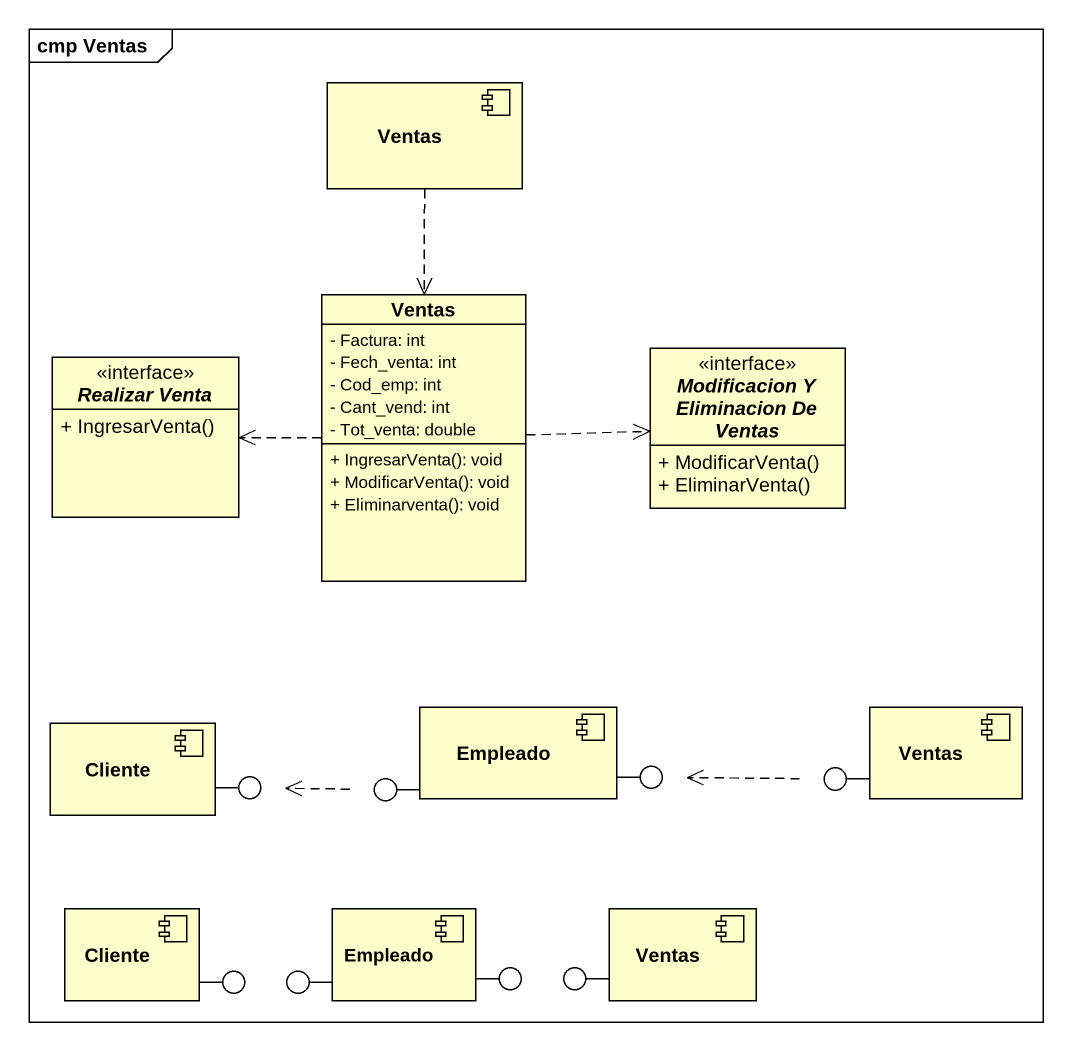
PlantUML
@startuml
mainframe cmp Ventas
allowmixing
hide circle
hide empty members
skinparam classAttributeIconSize 0
component Ventas
class "Ventas" as Ventas_2 {
  - Factura: int
  - Fech_venta: int
  - Cod_emp: int
  - Cant_vend: int
  - Tot_venta: double
  + IngresarVenta(): void
  + ModificarVenta(): void
  + Eliminarventa(): void
}
interface "Realizar Venta" as Realizar_Venta {
  {field} + IngresarVenta()
}
interface "Modificacion Y Eliminacion De Ventas" as Modificacion_Y_Eliminacion {
  {field} + ModificarVenta()
  {field} + EliminarVenta()
}
component Cliente
() " " as lollipop1
() " " as lollipop2
component Empleado
() " " as lollipop3
() " " as lollipop4
component "Ventas" as Ventas_3
component "Cliente" as Cliente_2
component "Empleado" as Empleado_2
component "Ventas" as Ventas_4
() " " as lollipop5
() " " as lollipop6
() " " as lollipop7
() " " as lollipop8
Cliente -right- lollipop1
Empleado -left- lollipop2
Empleado -right- lollipop3
Ventas_3 -left- lollipop4
Cliente_2 -right- lollipop5
Empleado_2 -left- lollipop6
Empleado_2 -right- lollipop7
Ventas_4 -left- lollipop8
Ventas ..> Ventas_2
Ventas_2 .left.> Realizar_Venta
Ventas_2 .right.> Modificacion_Y_Eliminacion
lollipop2 .left.> lollipop1
lollipop4 .left.> lollipop3
@enduml
